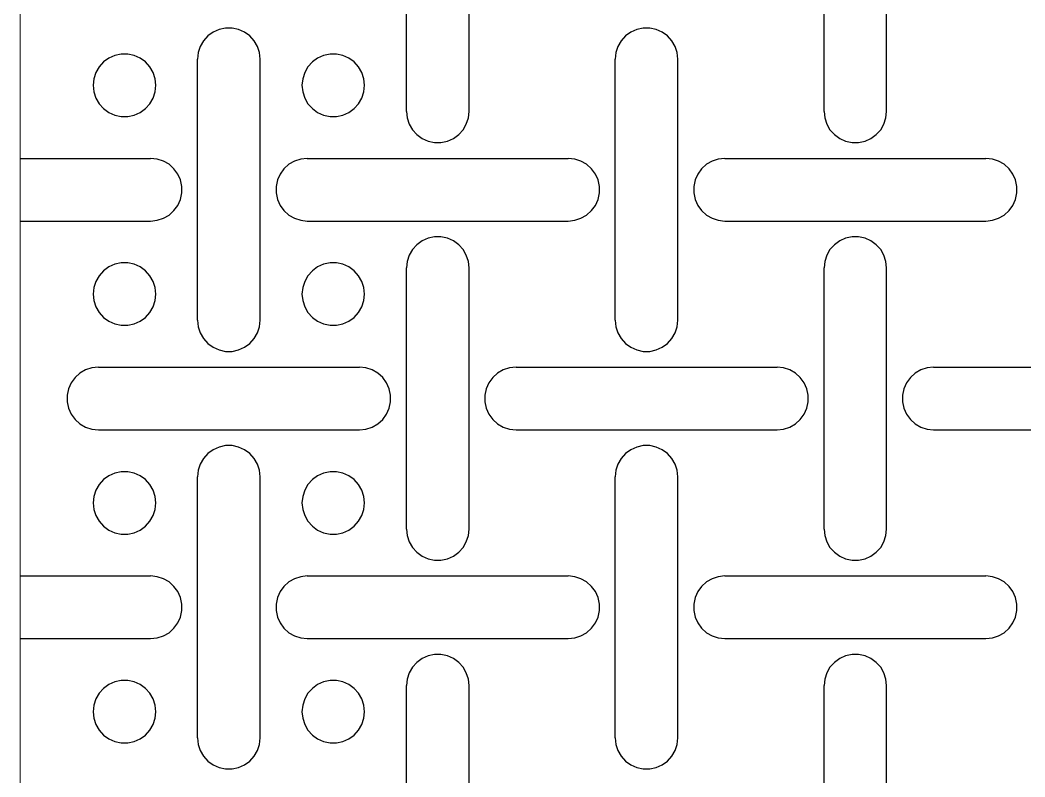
# Model space of a CAD drawing. Header units: metres. Extents: x 0 to 140, y -20 to 220.
# Drawn here: x 0 to 48.12, y 81.88 to 118.12 of the extents above; entities that cross this region are included whole.
import ezdxf

# ---------------------------------------------------------------- set-up
doc = ezdxf.new("R2010")
doc.units = ezdxf.units.M

msp = doc.modelspace()

# ---------------------------------------------------------------- linework, layer by layer
at = {"lineweight": 0}
msp.add_line((0, -20), (0, 220), dxfattribs=at)
for p, q in [((18.5, 113.75), (18.5, 126.25)), ((21.5, 113.75), (21.5, 126.25)), ((38.5, 113.75), (38.5, 126.25)), ((41.5, 113.75), (41.5, 126.25)), ((9.25, 117.549), (8.996, 117.365)), ((9.536, 117.677), (9.25, 117.549)), ((9.843, 117.742), (9.536, 117.677)), ((10.157, 117.742), (9.843, 117.742)), ((10.464, 117.677), (10.157, 117.742)), ((10.75, 117.549), (10.464, 117.677)), ((11.004, 117.365), (10.75, 117.549)), ((29.25, 117.549), (28.996, 117.365)), ((29.536, 117.677), (29.25, 117.549)), ((29.843, 117.742), (29.536, 117.677)), ((30.157, 117.742), (29.843, 117.742)), ((30.464, 117.677), (30.157, 117.742)), ((30.75, 117.549), (30.464, 117.677)), ((31.004, 117.365), (30.75, 117.549)), ((8.786, 117.132), (8.63, 116.86)), ((8.996, 117.365), (8.786, 117.132)), ((11.214, 117.132), (11.004, 117.365)), ((11.37, 116.86), (11.214, 117.132)), ((28.786, 117.132), (28.63, 116.86)), ((28.996, 117.365), (28.786, 117.132)), ((31.214, 117.132), (31.004, 117.365)), ((31.37, 116.86), (31.214, 117.132)), ((4.843, 116.492), (4.536, 116.427)), ((5.157, 116.492), (4.843, 116.492)), ((5.464, 116.427), (5.157, 116.492)), ((8.533, 116.562), (8.5, 116.25)), ((8.63, 116.86), (8.533, 116.562)), ((11.467, 116.562), (11.37, 116.86)), ((11.5, 116.25), (11.467, 116.562)), ((14.843, 116.492), (14.536, 116.427)), ((15.157, 116.492), (14.843, 116.492)), ((15.464, 116.427), (15.157, 116.492)), ((28.533, 116.562), (28.5, 116.25)), ((28.63, 116.86), (28.533, 116.562)), ((31.467, 116.562), (31.37, 116.86)), ((31.5, 116.25), (31.467, 116.562)), ((3.996, 116.115), (3.786, 115.882)), ((4.25, 116.299), (3.996, 116.115)), ((4.536, 116.427), (4.25, 116.299)), ((5.75, 116.299), (5.464, 116.427)), ((6.004, 116.115), (5.75, 116.299)), ((6.214, 115.882), (6.004, 116.115)), ((8.5, 103.75), (8.5, 116.25)), ((11.5, 103.75), (11.5, 116.25)), ((13.996, 116.115), (13.786, 115.882)), ((14.25, 116.299), (13.996, 116.115)), ((14.536, 116.427), (14.25, 116.299)), ((15.75, 116.299), (15.464, 116.427)), ((16.004, 116.115), (15.75, 116.299)), ((16.214, 115.882), (16.004, 116.115)), ((28.5, 103.75), (28.5, 116.25)), ((31.5, 103.75), (31.5, 116.25)), ((3.63, 115.61), (3.533, 115.312)), ((3.786, 115.882), (3.63, 115.61)), ((6.37, 115.61), (6.214, 115.882)), ((6.467, 115.312), (6.37, 115.61)), ((13.63, 115.61), (13.533, 115.312)), ((13.786, 115.882), (13.63, 115.61)), ((16.37, 115.61), (16.214, 115.882)), ((16.467, 115.312), (16.37, 115.61)), ((3.533, 115.312), (3.5, 115)), ((6.5, 115), (6.467, 115.312)), ((13.533, 115.312), (13.5, 115)), ((16.5, 115), (16.467, 115.312)), ((3.5, 115), (3.533, 114.688)), ((3.533, 114.688), (3.63, 114.39)), ((6.37, 114.39), (6.467, 114.688)), ((6.467, 114.688), (6.5, 115)), ((13.5, 115), (13.533, 114.688)), ((13.533, 114.688), (13.63, 114.39)), ((16.37, 114.39), (16.467, 114.688)), ((16.467, 114.688), (16.5, 115)), ((3.63, 114.39), (3.786, 114.118)), ((3.786, 114.118), (3.996, 113.885)), ((6.004, 113.885), (6.214, 114.118)), ((6.214, 114.118), (6.37, 114.39)), ((13.63, 114.39), (13.786, 114.118)), ((13.786, 114.118), (13.996, 113.885)), ((16.004, 113.885), (16.214, 114.118)), ((16.214, 114.118), (16.37, 114.39)), ((3.996, 113.885), (4.25, 113.701)), ((4.25, 113.701), (4.536, 113.573)), ((4.536, 113.573), (4.843, 113.508)), ((5.157, 113.508), (5.464, 113.573)), ((5.464, 113.573), (5.75, 113.701)), ((5.75, 113.701), (6.004, 113.885)), ((13.996, 113.885), (14.25, 113.701)), ((14.25, 113.701), (14.536, 113.573)), ((14.536, 113.573), (14.843, 113.508)), ((15.157, 113.508), (15.464, 113.573)), ((15.464, 113.573), (15.75, 113.701)), ((15.75, 113.701), (16.004, 113.885)), ((18.5, 113.75), (18.533, 113.438)), ((21.467, 113.438), (21.5, 113.75)), ((38.5, 113.75), (38.533, 113.438)), ((41.467, 113.438), (41.5, 113.75)), ((4.843, 113.508), (5.157, 113.508)), ((14.843, 113.508), (15.157, 113.508)), ((18.533, 113.438), (18.63, 113.14)), ((18.63, 113.14), (18.786, 112.868)), ((21.214, 112.868), (21.37, 113.14)), ((21.37, 113.14), (21.467, 113.438)), ((38.533, 113.438), (38.63, 113.14)), ((38.63, 113.14), (38.786, 112.868)), ((41.214, 112.868), (41.37, 113.14)), ((41.37, 113.14), (41.467, 113.438)), ((18.786, 112.868), (18.996, 112.635)), ((18.996, 112.635), (19.25, 112.451)), ((20.75, 112.451), (21.004, 112.635)), ((21.004, 112.635), (21.214, 112.868)), ((38.786, 112.868), (38.996, 112.635)), ((38.996, 112.635), (39.25, 112.451)), ((40.75, 112.451), (41.004, 112.635)), ((41.004, 112.635), (41.214, 112.868)), ((19.25, 112.451), (19.536, 112.323)), ((19.536, 112.323), (19.843, 112.258)), ((19.843, 112.258), (20.157, 112.258)), ((20.157, 112.258), (20.464, 112.323)), ((20.464, 112.323), (20.75, 112.451)), ((39.25, 112.451), (39.536, 112.323)), ((39.536, 112.323), (39.843, 112.258)), ((39.843, 112.258), (40.157, 112.258)), ((40.157, 112.258), (40.464, 112.323)), ((40.464, 112.323), (40.75, 112.451)), ((0, 111.5), (6.25, 111.5)), ((6.562, 111.467), (6.25, 111.5)), ((6.86, 111.37), (6.562, 111.467)), ((7.132, 111.214), (6.86, 111.37)), ((7.365, 111.004), (7.132, 111.214)), ((12.868, 111.214), (12.635, 111.004)), ((13.14, 111.37), (12.868, 111.214)), ((13.438, 111.467), (13.14, 111.37)), ((13.75, 111.5), (13.438, 111.467)), ((13.75, 111.5), (26.25, 111.5)), ((26.562, 111.467), (26.25, 111.5)), ((26.86, 111.37), (26.562, 111.467)), ((27.132, 111.214), (26.86, 111.37)), ((27.365, 111.004), (27.132, 111.214)), ((32.868, 111.214), (32.635, 111.004)), ((33.14, 111.37), (32.868, 111.214)), ((33.438, 111.467), (33.14, 111.37)), ((33.75, 111.5), (33.438, 111.467)), ((33.75, 111.5), (46.25, 111.5)), ((46.562, 111.467), (46.25, 111.5)), ((46.86, 111.37), (46.562, 111.467)), ((47.132, 111.214), (46.86, 111.37)), ((47.365, 111.004), (47.132, 111.214)), ((7.549, 110.75), (7.365, 111.004)), ((7.677, 110.464), (7.549, 110.75)), ((12.451, 110.75), (12.323, 110.464)), ((12.635, 111.004), (12.451, 110.75)), ((27.549, 110.75), (27.365, 111.004)), ((27.677, 110.464), (27.549, 110.75)), ((32.451, 110.75), (32.323, 110.464)), ((32.635, 111.004), (32.451, 110.75)), ((47.549, 110.75), (47.365, 111.004)), ((47.677, 110.464), (47.549, 110.75)), ((7.742, 110.157), (7.677, 110.464)), ((12.323, 110.464), (12.258, 110.157)), ((27.742, 110.157), (27.677, 110.464)), ((32.323, 110.464), (32.258, 110.157)), ((47.742, 110.157), (47.677, 110.464)), ((7.677, 109.536), (7.742, 109.843)), ((7.742, 109.843), (7.742, 110.157)), ((12.258, 110.157), (12.258, 109.843)), ((12.258, 109.843), (12.323, 109.536)), ((27.677, 109.536), (27.742, 109.843)), ((27.742, 109.843), (27.742, 110.157)), ((32.258, 110.157), (32.258, 109.843)), ((32.258, 109.843), (32.323, 109.536)), ((47.677, 109.536), (47.742, 109.843)), ((47.742, 109.843), (47.742, 110.157)), ((7.365, 108.996), (7.549, 109.25)), ((7.549, 109.25), (7.677, 109.536)), ((12.323, 109.536), (12.451, 109.25)), ((12.451, 109.25), (12.635, 108.996)), ((27.365, 108.996), (27.549, 109.25)), ((27.549, 109.25), (27.677, 109.536)), ((32.323, 109.536), (32.451, 109.25)), ((32.451, 109.25), (32.635, 108.996)), ((47.365, 108.996), (47.549, 109.25)), ((47.549, 109.25), (47.677, 109.536)), ((6.86, 108.63), (7.132, 108.786)), ((7.132, 108.786), (7.365, 108.996)), ((12.635, 108.996), (12.868, 108.786)), ((12.868, 108.786), (13.14, 108.63)), ((26.86, 108.63), (27.132, 108.786)), ((27.132, 108.786), (27.365, 108.996)), ((32.635, 108.996), (32.868, 108.786)), ((32.868, 108.786), (33.14, 108.63)), ((46.86, 108.63), (47.132, 108.786)), ((47.132, 108.786), (47.365, 108.996)), ((0, 108.5), (6.25, 108.5)), ((6.25, 108.5), (6.562, 108.533)), ((6.562, 108.533), (6.86, 108.63)), ((13.14, 108.63), (13.438, 108.533)), ((13.438, 108.533), (13.75, 108.5)), ((13.75, 108.5), (26.25, 108.5)), ((26.25, 108.5), (26.562, 108.533)), ((26.562, 108.533), (26.86, 108.63)), ((33.14, 108.63), (33.438, 108.533)), ((33.438, 108.533), (33.75, 108.5)), ((33.75, 108.5), (46.25, 108.5)), ((46.25, 108.5), (46.562, 108.533)), ((46.562, 108.533), (46.86, 108.63)), ((18.996, 107.365), (18.786, 107.132)), ((19.25, 107.549), (18.996, 107.365)), ((19.536, 107.677), (19.25, 107.549)), ((19.843, 107.742), (19.536, 107.677)), ((20.157, 107.742), (19.843, 107.742)), ((20.464, 107.677), (20.157, 107.742)), ((20.75, 107.549), (20.464, 107.677)), ((21.004, 107.365), (20.75, 107.549)), ((21.214, 107.132), (21.004, 107.365)), ((38.996, 107.365), (38.786, 107.132)), ((39.25, 107.549), (38.996, 107.365)), ((39.536, 107.677), (39.25, 107.549)), ((39.843, 107.742), (39.536, 107.677)), ((40.157, 107.742), (39.843, 107.742)), ((40.464, 107.677), (40.157, 107.742)), ((40.75, 107.549), (40.464, 107.677)), ((41.004, 107.365), (40.75, 107.549)), ((41.214, 107.132), (41.004, 107.365)), ((18.63, 106.86), (18.533, 106.562)), ((18.786, 107.132), (18.63, 106.86)), ((21.37, 106.86), (21.214, 107.132)), ((21.467, 106.562), (21.37, 106.86)), ((38.63, 106.86), (38.533, 106.562)), ((38.786, 107.132), (38.63, 106.86)), ((41.37, 106.86), (41.214, 107.132)), ((41.467, 106.562), (41.37, 106.86)), ((4.536, 106.427), (4.25, 106.299)), ((4.843, 106.492), (4.536, 106.427)), ((5.157, 106.492), (4.843, 106.492)), ((5.464, 106.427), (5.157, 106.492)), ((5.75, 106.299), (5.464, 106.427)), ((14.536, 106.427), (14.25, 106.299)), ((14.843, 106.492), (14.536, 106.427)), ((15.157, 106.492), (14.843, 106.492)), ((15.464, 106.427), (15.157, 106.492)), ((15.75, 106.299), (15.464, 106.427)), ((18.533, 106.562), (18.5, 106.25)), ((21.5, 106.25), (21.467, 106.562)), ((38.533, 106.562), (38.5, 106.25)), ((41.5, 106.25), (41.467, 106.562)), ((3.786, 105.882), (3.63, 105.61)), ((3.996, 106.115), (3.786, 105.882)), ((4.25, 106.299), (3.996, 106.115)), ((6.004, 106.115), (5.75, 106.299)), ((6.214, 105.882), (6.004, 106.115)), ((6.37, 105.61), (6.214, 105.882)), ((13.786, 105.882), (13.63, 105.61)), ((13.996, 106.115), (13.786, 105.882)), ((14.25, 106.299), (13.996, 106.115)), ((16.004, 106.115), (15.75, 106.299)), ((16.214, 105.882), (16.004, 106.115)), ((16.37, 105.61), (16.214, 105.882)), ((18.5, 93.75), (18.5, 106.25)), ((21.5, 93.75), (21.5, 106.25)), ((38.5, 93.75), (38.5, 106.25)), ((41.5, 93.75), (41.5, 106.25)), ((3.63, 105.61), (3.533, 105.312)), ((6.467, 105.312), (6.37, 105.61)), ((13.63, 105.61), (13.533, 105.312)), ((16.467, 105.312), (16.37, 105.61)), ((3.533, 105.312), (3.5, 105)), ((3.5, 105), (3.533, 104.688)), ((6.5, 105), (6.467, 105.312)), ((6.467, 104.688), (6.5, 105)), ((13.533, 105.312), (13.5, 105)), ((13.5, 105), (13.533, 104.688)), ((16.5, 105), (16.467, 105.312)), ((16.467, 104.688), (16.5, 105)), ((3.533, 104.688), (3.63, 104.39)), ((6.37, 104.39), (6.467, 104.688)), ((13.533, 104.688), (13.63, 104.39)), ((16.37, 104.39), (16.467, 104.688)), ((3.63, 104.39), (3.786, 104.118)), ((3.786, 104.118), (3.996, 103.885)), ((6.004, 103.885), (6.214, 104.118)), ((6.214, 104.118), (6.37, 104.39)), ((13.63, 104.39), (13.786, 104.118)), ((13.786, 104.118), (13.996, 103.885)), ((16.004, 103.885), (16.214, 104.118)), ((16.214, 104.118), (16.37, 104.39)), ((3.996, 103.885), (4.25, 103.701)), ((4.25, 103.701), (4.536, 103.573)), ((4.536, 103.573), (4.843, 103.508)), ((4.843, 103.508), (5.157, 103.508)), ((5.157, 103.508), (5.464, 103.573)), ((5.464, 103.573), (5.75, 103.701)), ((5.75, 103.701), (6.004, 103.885)), ((8.5, 103.75), (8.533, 103.438)), ((11.467, 103.438), (11.5, 103.75)), ((13.996, 103.885), (14.25, 103.701)), ((14.25, 103.701), (14.536, 103.573)), ((14.536, 103.573), (14.843, 103.508)), ((14.843, 103.508), (15.157, 103.508)), ((15.157, 103.508), (15.464, 103.573)), ((15.464, 103.573), (15.75, 103.701)), ((15.75, 103.701), (16.004, 103.885)), ((28.5, 103.75), (28.533, 103.438)), ((31.467, 103.438), (31.5, 103.75)), ((8.533, 103.438), (8.63, 103.14)), ((8.63, 103.14), (8.786, 102.868)), ((11.214, 102.868), (11.37, 103.14)), ((11.37, 103.14), (11.467, 103.438)), ((28.533, 103.438), (28.63, 103.14)), ((28.63, 103.14), (28.786, 102.868)), ((31.214, 102.868), (31.37, 103.14)), ((31.37, 103.14), (31.467, 103.438)), ((8.786, 102.868), (8.996, 102.635)), ((8.996, 102.635), (9.25, 102.451)), ((10.75, 102.451), (11.004, 102.635)), ((11.004, 102.635), (11.214, 102.868)), ((28.786, 102.868), (28.996, 102.635)), ((28.996, 102.635), (29.25, 102.451)), ((30.75, 102.451), (31.004, 102.635)), ((31.004, 102.635), (31.214, 102.868)), ((9.25, 102.451), (9.536, 102.323)), ((9.536, 102.323), (9.843, 102.258)), ((9.843, 102.258), (10.157, 102.258)), ((10.157, 102.258), (10.464, 102.323)), ((10.464, 102.323), (10.75, 102.451)), ((29.25, 102.451), (29.536, 102.323)), ((29.536, 102.323), (29.843, 102.258)), ((29.843, 102.258), (30.157, 102.258)), ((30.157, 102.258), (30.464, 102.323)), ((30.464, 102.323), (30.75, 102.451)), ((2.868, 101.214), (2.635, 101.004)), ((3.14, 101.37), (2.868, 101.214)), ((3.438, 101.467), (3.14, 101.37)), ((3.75, 101.5), (3.438, 101.467)), ((3.75, 101.5), (16.25, 101.5)), ((16.562, 101.467), (16.25, 101.5)), ((16.86, 101.37), (16.562, 101.467)), ((17.132, 101.214), (16.86, 101.37)), ((17.365, 101.004), (17.132, 101.214)), ((22.868, 101.214), (22.635, 101.004)), ((23.14, 101.37), (22.868, 101.214)), ((23.438, 101.467), (23.14, 101.37)), ((23.75, 101.5), (23.438, 101.467)), ((23.75, 101.5), (36.25, 101.5)), ((36.562, 101.467), (36.25, 101.5)), ((36.86, 101.37), (36.562, 101.467)), ((37.132, 101.214), (36.86, 101.37)), ((37.365, 101.004), (37.132, 101.214)), ((42.868, 101.214), (42.635, 101.004)), ((43.14, 101.37), (42.868, 101.214)), ((43.438, 101.467), (43.14, 101.37)), ((43.75, 101.5), (43.438, 101.467)), ((43.75, 101.5), (56.25, 101.5)), ((2.451, 100.75), (2.323, 100.464)), ((2.635, 101.004), (2.451, 100.75)), ((17.549, 100.75), (17.365, 101.004)), ((17.677, 100.464), (17.549, 100.75)), ((22.451, 100.75), (22.323, 100.464)), ((22.635, 101.004), (22.451, 100.75)), ((37.549, 100.75), (37.365, 101.004)), ((37.677, 100.464), (37.549, 100.75)), ((42.451, 100.75), (42.323, 100.464)), ((42.635, 101.004), (42.451, 100.75)), ((2.323, 100.464), (2.258, 100.157)), ((2.258, 100.157), (2.258, 99.843)), ((17.742, 100.157), (17.677, 100.464)), ((17.742, 99.843), (17.742, 100.157)), ((22.323, 100.464), (22.258, 100.157)), ((22.258, 100.157), (22.258, 99.843)), ((37.742, 100.157), (37.677, 100.464)), ((37.742, 99.843), (37.742, 100.157)), ((42.323, 100.464), (42.258, 100.157)), ((42.258, 100.157), (42.258, 99.843)), ((2.258, 99.843), (2.323, 99.536)), ((17.677, 99.536), (17.742, 99.843)), ((22.258, 99.843), (22.323, 99.536)), ((37.677, 99.536), (37.742, 99.843)), ((42.258, 99.843), (42.323, 99.536)), ((2.323, 99.536), (2.451, 99.25)), ((2.451, 99.25), (2.635, 98.996)), ((17.365, 98.996), (17.549, 99.25)), ((17.549, 99.25), (17.677, 99.536)), ((22.323, 99.536), (22.451, 99.25)), ((22.451, 99.25), (22.635, 98.996)), ((37.365, 98.996), (37.549, 99.25)), ((37.549, 99.25), (37.677, 99.536)), ((42.323, 99.536), (42.451, 99.25)), ((42.451, 99.25), (42.635, 98.996)), ((2.635, 98.996), (2.868, 98.786)), ((2.868, 98.786), (3.14, 98.63)), ((16.86, 98.63), (17.132, 98.786)), ((17.132, 98.786), (17.365, 98.996)), ((22.635, 98.996), (22.868, 98.786)), ((22.868, 98.786), (23.14, 98.63)), ((36.86, 98.63), (37.132, 98.786)), ((37.132, 98.786), (37.365, 98.996)), ((42.635, 98.996), (42.868, 98.786)), ((42.868, 98.786), (43.14, 98.63)), ((3.14, 98.63), (3.438, 98.533)), ((3.438, 98.533), (3.75, 98.5)), ((3.75, 98.5), (16.25, 98.5)), ((16.25, 98.5), (16.562, 98.533)), ((16.562, 98.533), (16.86, 98.63)), ((23.14, 98.63), (23.438, 98.533)), ((23.438, 98.533), (23.75, 98.5)), ((23.75, 98.5), (36.25, 98.5)), ((36.25, 98.5), (36.562, 98.533)), ((36.562, 98.533), (36.86, 98.63)), ((43.14, 98.63), (43.438, 98.533)), ((43.438, 98.533), (43.75, 98.5)), ((43.75, 98.5), (56.25, 98.5)), ((9.843, 97.742), (9.536, 97.677)), ((10.157, 97.742), (9.843, 97.742)), ((10.464, 97.677), (10.157, 97.742)), ((29.843, 97.742), (29.536, 97.677)), ((30.157, 97.742), (29.843, 97.742)), ((30.464, 97.677), (30.157, 97.742)), ((8.996, 97.365), (8.786, 97.132)), ((9.25, 97.549), (8.996, 97.365)), ((9.536, 97.677), (9.25, 97.549)), ((10.75, 97.549), (10.464, 97.677)), ((11.004, 97.365), (10.75, 97.549)), ((11.214, 97.132), (11.004, 97.365)), ((28.996, 97.365), (28.786, 97.132)), ((29.25, 97.549), (28.996, 97.365)), ((29.536, 97.677), (29.25, 97.549)), ((30.75, 97.549), (30.464, 97.677)), ((31.004, 97.365), (30.75, 97.549)), ((31.214, 97.132), (31.004, 97.365)), ((8.63, 96.86), (8.533, 96.562)), ((8.786, 97.132), (8.63, 96.86)), ((11.37, 96.86), (11.214, 97.132)), ((11.467, 96.562), (11.37, 96.86)), ((28.63, 96.86), (28.533, 96.562)), ((28.786, 97.132), (28.63, 96.86)), ((31.37, 96.86), (31.214, 97.132)), ((31.467, 96.562), (31.37, 96.86)), ((4.25, 96.299), (3.996, 96.115)), ((4.536, 96.427), (4.25, 96.299)), ((4.843, 96.492), (4.536, 96.427)), ((5.157, 96.492), (4.843, 96.492)), ((5.464, 96.427), (5.157, 96.492)), ((5.75, 96.299), (5.464, 96.427)), ((6.004, 96.115), (5.75, 96.299)), ((8.533, 96.562), (8.5, 96.25)), ((8.5, 83.75), (8.5, 96.25)), ((11.5, 96.25), (11.467, 96.562)), ((11.5, 83.75), (11.5, 96.25)), ((14.25, 96.299), (13.996, 96.115)), ((14.536, 96.427), (14.25, 96.299)), ((14.843, 96.492), (14.536, 96.427)), ((15.157, 96.492), (14.843, 96.492)), ((15.464, 96.427), (15.157, 96.492)), ((15.75, 96.299), (15.464, 96.427)), ((16.004, 96.115), (15.75, 96.299)), ((28.533, 96.562), (28.5, 96.25)), ((28.5, 83.75), (28.5, 96.25)), ((31.5, 96.25), (31.467, 96.562)), ((31.5, 83.75), (31.5, 96.25)), ((3.786, 95.882), (3.63, 95.61)), ((3.996, 96.115), (3.786, 95.882)), ((6.214, 95.882), (6.004, 96.115)), ((6.37, 95.61), (6.214, 95.882)), ((13.786, 95.882), (13.63, 95.61)), ((13.996, 96.115), (13.786, 95.882)), ((16.214, 95.882), (16.004, 96.115)), ((16.37, 95.61), (16.214, 95.882)), ((3.533, 95.312), (3.5, 95)), ((3.63, 95.61), (3.533, 95.312)), ((6.467, 95.312), (6.37, 95.61)), ((6.5, 95), (6.467, 95.312)), ((13.533, 95.312), (13.5, 95)), ((13.63, 95.61), (13.533, 95.312)), ((16.467, 95.312), (16.37, 95.61)), ((16.5, 95), (16.467, 95.312)), ((3.5, 95), (3.533, 94.688)), ((6.467, 94.688), (6.5, 95)), ((13.5, 95), (13.533, 94.688)), ((16.467, 94.688), (16.5, 95)), ((3.533, 94.688), (3.63, 94.39)), ((3.63, 94.39), (3.786, 94.118)), ((6.214, 94.118), (6.37, 94.39)), ((6.37, 94.39), (6.467, 94.688)), ((13.533, 94.688), (13.63, 94.39)), ((13.63, 94.39), (13.786, 94.118)), ((16.214, 94.118), (16.37, 94.39)), ((16.37, 94.39), (16.467, 94.688)), ((3.786, 94.118), (3.996, 93.885)), ((3.996, 93.885), (4.25, 93.701)), ((5.75, 93.701), (6.004, 93.885)), ((6.004, 93.885), (6.214, 94.118)), ((13.786, 94.118), (13.996, 93.885)), ((13.996, 93.885), (14.25, 93.701)), ((15.75, 93.701), (16.004, 93.885)), ((16.004, 93.885), (16.214, 94.118)), ((4.25, 93.701), (4.536, 93.573)), ((4.536, 93.573), (4.843, 93.508)), ((4.843, 93.508), (5.157, 93.508)), ((5.157, 93.508), (5.464, 93.573)), ((5.464, 93.573), (5.75, 93.701)), ((14.25, 93.701), (14.536, 93.573)), ((14.536, 93.573), (14.843, 93.508)), ((14.843, 93.508), (15.157, 93.508)), ((15.157, 93.508), (15.464, 93.573)), ((15.464, 93.573), (15.75, 93.701)), ((18.5, 93.75), (18.533, 93.438)), ((18.533, 93.438), (18.63, 93.14)), ((21.37, 93.14), (21.467, 93.438)), ((21.467, 93.438), (21.5, 93.75)), ((38.5, 93.75), (38.533, 93.438)), ((38.533, 93.438), (38.63, 93.14)), ((41.37, 93.14), (41.467, 93.438)), ((41.467, 93.438), (41.5, 93.75)), ((18.63, 93.14), (18.786, 92.868)), ((21.214, 92.868), (21.37, 93.14)), ((38.63, 93.14), (38.786, 92.868)), ((41.214, 92.868), (41.37, 93.14)), ((18.786, 92.868), (18.996, 92.635)), ((18.996, 92.635), (19.25, 92.451)), ((19.25, 92.451), (19.536, 92.323)), ((20.464, 92.323), (20.75, 92.451)), ((20.75, 92.451), (21.004, 92.635)), ((21.004, 92.635), (21.214, 92.868)), ((38.786, 92.868), (38.996, 92.635)), ((38.996, 92.635), (39.25, 92.451)), ((39.25, 92.451), (39.536, 92.323)), ((40.464, 92.323), (40.75, 92.451)), ((40.75, 92.451), (41.004, 92.635)), ((41.004, 92.635), (41.214, 92.868)), ((19.536, 92.323), (19.843, 92.258)), ((19.843, 92.258), (20.157, 92.258)), ((20.157, 92.258), (20.464, 92.323)), ((39.536, 92.323), (39.843, 92.258)), ((39.843, 92.258), (40.157, 92.258)), ((40.157, 92.258), (40.464, 92.323)), ((0, 91.5), (6.25, 91.5)), ((6.562, 91.467), (6.25, 91.5)), ((6.86, 91.37), (6.562, 91.467)), ((13.438, 91.467), (13.14, 91.37)), ((13.75, 91.5), (13.438, 91.467)), ((13.75, 91.5), (26.25, 91.5)), ((26.562, 91.467), (26.25, 91.5)), ((26.86, 91.37), (26.562, 91.467)), ((33.438, 91.467), (33.14, 91.37)), ((33.75, 91.5), (33.438, 91.467)), ((33.75, 91.5), (46.25, 91.5)), ((46.562, 91.467), (46.25, 91.5)), ((46.86, 91.37), (46.562, 91.467)), ((7.132, 91.214), (6.86, 91.37)), ((7.365, 91.004), (7.132, 91.214)), ((7.549, 90.75), (7.365, 91.004)), ((12.635, 91.004), (12.451, 90.75)), ((12.868, 91.214), (12.635, 91.004)), ((13.14, 91.37), (12.868, 91.214)), ((27.132, 91.214), (26.86, 91.37)), ((27.365, 91.004), (27.132, 91.214)), ((27.549, 90.75), (27.365, 91.004)), ((32.635, 91.004), (32.451, 90.75)), ((32.868, 91.214), (32.635, 91.004)), ((33.14, 91.37), (32.868, 91.214)), ((47.132, 91.214), (46.86, 91.37)), ((47.365, 91.004), (47.132, 91.214)), ((47.549, 90.75), (47.365, 91.004)), ((7.677, 90.464), (7.549, 90.75)), ((12.451, 90.75), (12.323, 90.464)), ((27.677, 90.464), (27.549, 90.75)), ((32.451, 90.75), (32.323, 90.464)), ((47.677, 90.464), (47.549, 90.75)), ((7.742, 90.157), (7.677, 90.464)), ((7.742, 89.843), (7.742, 90.157)), ((12.323, 90.464), (12.258, 90.157)), ((12.258, 90.157), (12.258, 89.843)), ((27.742, 90.157), (27.677, 90.464)), ((27.742, 89.843), (27.742, 90.157)), ((32.323, 90.464), (32.258, 90.157)), ((32.258, 90.157), (32.258, 89.843)), ((47.742, 90.157), (47.677, 90.464)), ((47.742, 89.843), (47.742, 90.157)), ((7.549, 89.25), (7.677, 89.536)), ((7.677, 89.536), (7.742, 89.843)), ((12.258, 89.843), (12.323, 89.536)), ((12.323, 89.536), (12.451, 89.25)), ((27.549, 89.25), (27.677, 89.536)), ((27.677, 89.536), (27.742, 89.843)), ((32.258, 89.843), (32.323, 89.536)), ((32.323, 89.536), (32.451, 89.25)), ((47.549, 89.25), (47.677, 89.536)), ((47.677, 89.536), (47.742, 89.843)), ((7.365, 88.996), (7.549, 89.25)), ((12.451, 89.25), (12.635, 88.996)), ((27.365, 88.996), (27.549, 89.25)), ((32.451, 89.25), (32.635, 88.996)), ((47.365, 88.996), (47.549, 89.25)), ((6.562, 88.533), (6.86, 88.63)), ((6.86, 88.63), (7.132, 88.786)), ((7.132, 88.786), (7.365, 88.996)), ((12.635, 88.996), (12.868, 88.786)), ((12.868, 88.786), (13.14, 88.63)), ((13.14, 88.63), (13.438, 88.533)), ((26.562, 88.533), (26.86, 88.63)), ((26.86, 88.63), (27.132, 88.786)), ((27.132, 88.786), (27.365, 88.996)), ((32.635, 88.996), (32.868, 88.786)), ((32.868, 88.786), (33.14, 88.63)), ((33.14, 88.63), (33.438, 88.533)), ((46.562, 88.533), (46.86, 88.63)), ((46.86, 88.63), (47.132, 88.786)), ((47.132, 88.786), (47.365, 88.996)), ((0, 88.5), (6.25, 88.5)), ((6.25, 88.5), (6.562, 88.533)), ((13.438, 88.533), (13.75, 88.5)), ((13.75, 88.5), (26.25, 88.5)), ((26.25, 88.5), (26.562, 88.533)), ((33.438, 88.533), (33.75, 88.5)), ((33.75, 88.5), (46.25, 88.5)), ((46.25, 88.5), (46.562, 88.533)), ((19.536, 87.677), (19.25, 87.549)), ((19.843, 87.742), (19.536, 87.677)), ((20.157, 87.742), (19.843, 87.742)), ((20.464, 87.677), (20.157, 87.742)), ((20.75, 87.549), (20.464, 87.677)), ((39.536, 87.677), (39.25, 87.549)), ((39.843, 87.742), (39.536, 87.677)), ((40.157, 87.742), (39.843, 87.742)), ((40.464, 87.677), (40.157, 87.742)), ((40.75, 87.549), (40.464, 87.677)), ((18.786, 87.132), (18.63, 86.86)), ((18.996, 87.365), (18.786, 87.132)), ((19.25, 87.549), (18.996, 87.365)), ((21.004, 87.365), (20.75, 87.549)), ((21.214, 87.132), (21.004, 87.365)), ((21.37, 86.86), (21.214, 87.132)), ((38.786, 87.132), (38.63, 86.86)), ((38.996, 87.365), (38.786, 87.132)), ((39.25, 87.549), (38.996, 87.365)), ((41.004, 87.365), (40.75, 87.549)), ((41.214, 87.132), (41.004, 87.365)), ((41.37, 86.86), (41.214, 87.132)), ((18.63, 86.86), (18.533, 86.562)), ((21.467, 86.562), (21.37, 86.86)), ((38.63, 86.86), (38.533, 86.562)), ((41.467, 86.562), (41.37, 86.86)), ((4.25, 86.299), (3.996, 86.115)), ((4.536, 86.427), (4.25, 86.299)), ((4.843, 86.492), (4.536, 86.427)), ((5.157, 86.492), (4.843, 86.492)), ((5.464, 86.427), (5.157, 86.492)), ((5.75, 86.299), (5.464, 86.427)), ((6.004, 86.115), (5.75, 86.299)), ((14.25, 86.299), (13.996, 86.115)), ((14.536, 86.427), (14.25, 86.299)), ((14.843, 86.492), (14.536, 86.427)), ((15.157, 86.492), (14.843, 86.492)), ((15.464, 86.427), (15.157, 86.492)), ((15.75, 86.299), (15.464, 86.427)), ((16.004, 86.115), (15.75, 86.299)), ((18.533, 86.562), (18.5, 86.25)), ((18.5, 73.75), (18.5, 86.25)), ((21.5, 86.25), (21.467, 86.562)), ((21.5, 73.75), (21.5, 86.25)), ((38.533, 86.562), (38.5, 86.25)), ((38.5, 73.75), (38.5, 86.25)), ((41.5, 86.25), (41.467, 86.562)), ((41.5, 73.75), (41.5, 86.25)), ((3.786, 85.882), (3.63, 85.61)), ((3.996, 86.115), (3.786, 85.882)), ((6.214, 85.882), (6.004, 86.115)), ((6.37, 85.61), (6.214, 85.882)), ((13.786, 85.882), (13.63, 85.61)), ((13.996, 86.115), (13.786, 85.882)), ((16.214, 85.882), (16.004, 86.115)), ((16.37, 85.61), (16.214, 85.882)), ((3.533, 85.312), (3.5, 85)), ((3.63, 85.61), (3.533, 85.312)), ((6.467, 85.312), (6.37, 85.61)), ((6.5, 85), (6.467, 85.312)), ((13.533, 85.312), (13.5, 85)), ((13.63, 85.61), (13.533, 85.312)), ((16.467, 85.312), (16.37, 85.61)), ((16.5, 85), (16.467, 85.312)), ((3.5, 85), (3.533, 84.688)), ((6.467, 84.688), (6.5, 85)), ((13.5, 85), (13.533, 84.688)), ((16.467, 84.688), (16.5, 85)), ((3.533, 84.688), (3.63, 84.39)), ((3.63, 84.39), (3.786, 84.118)), ((6.214, 84.118), (6.37, 84.39)), ((6.37, 84.39), (6.467, 84.688)), ((13.533, 84.688), (13.63, 84.39)), ((13.63, 84.39), (13.786, 84.118)), ((16.214, 84.118), (16.37, 84.39)), ((16.37, 84.39), (16.467, 84.688)), ((3.786, 84.118), (3.996, 83.885)), ((3.996, 83.885), (4.25, 83.701)), ((5.75, 83.701), (6.004, 83.885)), ((6.004, 83.885), (6.214, 84.118)), ((8.5, 83.75), (8.533, 83.438)), ((11.467, 83.438), (11.5, 83.75)), ((13.786, 84.118), (13.996, 83.885)), ((13.996, 83.885), (14.25, 83.701)), ((15.75, 83.701), (16.004, 83.885)), ((16.004, 83.885), (16.214, 84.118)), ((28.5, 83.75), (28.533, 83.438)), ((31.467, 83.438), (31.5, 83.75)), ((4.25, 83.701), (4.536, 83.573)), ((4.536, 83.573), (4.843, 83.508)), ((4.843, 83.508), (5.157, 83.508)), ((5.157, 83.508), (5.464, 83.573)), ((5.464, 83.573), (5.75, 83.701)), ((8.533, 83.438), (8.63, 83.14)), ((11.37, 83.14), (11.467, 83.438)), ((14.25, 83.701), (14.536, 83.573)), ((14.536, 83.573), (14.843, 83.508)), ((14.843, 83.508), (15.157, 83.508)), ((15.157, 83.508), (15.464, 83.573)), ((15.464, 83.573), (15.75, 83.701)), ((28.533, 83.438), (28.63, 83.14)), ((31.37, 83.14), (31.467, 83.438)), ((8.63, 83.14), (8.786, 82.868)), ((8.786, 82.868), (8.996, 82.635)), ((11.004, 82.635), (11.214, 82.868)), ((11.214, 82.868), (11.37, 83.14)), ((28.63, 83.14), (28.786, 82.868)), ((28.786, 82.868), (28.996, 82.635)), ((31.004, 82.635), (31.214, 82.868)), ((31.214, 82.868), (31.37, 83.14)), ((8.996, 82.635), (9.25, 82.451)), ((9.25, 82.451), (9.536, 82.323)), ((9.536, 82.323), (9.843, 82.258)), ((10.157, 82.258), (10.464, 82.323)), ((10.464, 82.323), (10.75, 82.451)), ((10.75, 82.451), (11.004, 82.635)), ((28.996, 82.635), (29.25, 82.451)), ((29.25, 82.451), (29.536, 82.323)), ((29.536, 82.323), (29.843, 82.258)), ((30.157, 82.258), (30.464, 82.323)), ((30.464, 82.323), (30.75, 82.451)), ((30.75, 82.451), (31.004, 82.635)), ((9.843, 82.258), (10.157, 82.258)), ((29.843, 82.258), (30.157, 82.258))]:
    msp.add_line(p, q)

doc.saveas('drawing.dxf')
